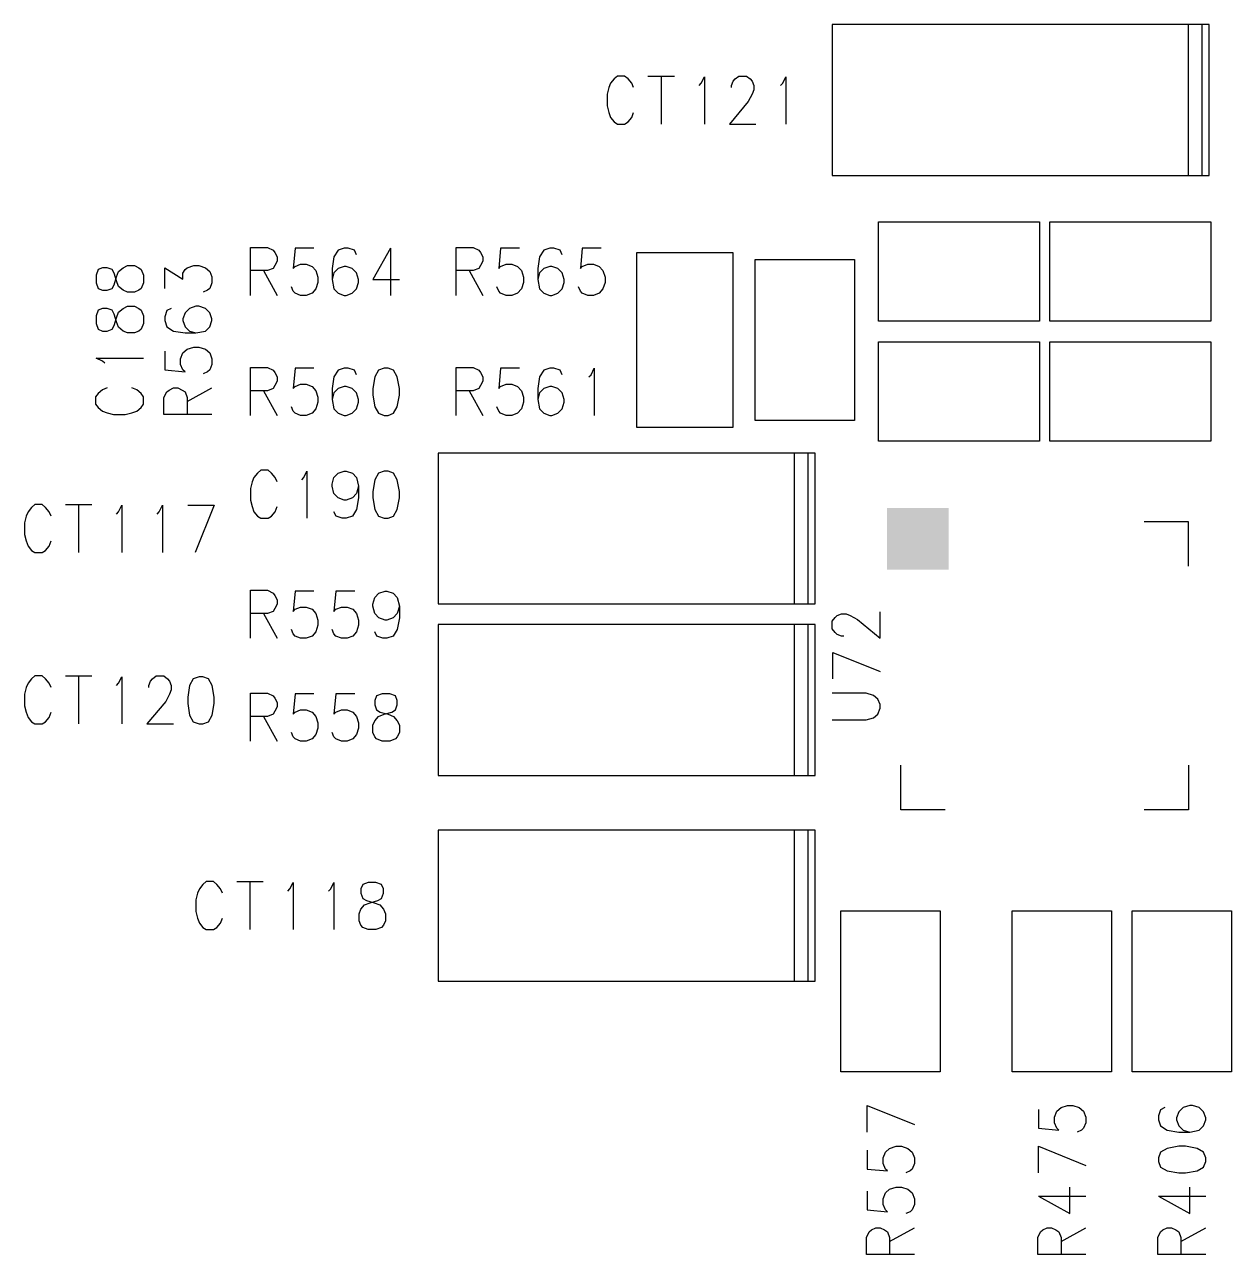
# Model space of a CAD drawing. Extents: x 295 to 953, y 10 to 290.
# Drawn here: x 567.96 to 597.01, y 100.53 to 130.13 of the extents above; entities that cross this region are included whole.
import ezdxf

# ---------------------------------------------------------------- set-up
doc = ezdxf.new("R2010")
doc.units = 0
doc.header["$LTSCALE"] = 5
doc.header["$MEASUREMENT"] = 0
doc.layers.add('13_C-SILK_GBR', color=7, linetype='CONTINUOUS')

msp = doc.modelspace()

# ---------------------------------------------------------------- linework, layer by layer
at = {"layer": '13_C-SILK_GBR'}
for p, q in [((595.98, 130.128), (587.4, 130.128)), ((587.4, 130.128), (587.4, 126.498)), ((596.31, 130.128), (595.98, 130.128)), ((595.98, 126.498), (595.98, 130.128)), ((596.475, 130.128), (596.31, 130.128)), ((596.31, 126.498), (596.31, 130.128)), ((596.475, 126.498), (596.475, 130.128)), ((582.148, 128.821), (582.066, 128.715)), ((582.231, 128.89), (582.148, 128.821)), ((582.404, 128.89), (582.231, 128.89)), ((582.486, 128.821), (582.404, 128.89)), ((582.575, 128.715), (582.486, 128.821)), ((582.965, 128.89), (583.602, 128.89)), ((583.283, 128.89), (583.283, 127.735)), ((584.245, 128.715), (584.323, 128.872)), ((584.323, 128.872), (584.323, 127.735)), ((584.973, 128.662), (585.017, 128.768)), ((585.017, 128.768), (585.062, 128.821)), ((585.062, 128.821), (585.151, 128.89)), ((585.151, 128.89), (585.336, 128.89)), ((585.336, 128.89), (585.425, 128.821)), ((585.425, 128.821), (585.47, 128.768)), ((585.47, 128.768), (585.514, 128.662)), ((586.209, 128.715), (586.286, 128.872)), ((586.286, 128.872), (586.286, 127.735)), ((582.021, 128.61), (581.983, 128.453)), ((581.983, 128.453), (581.983, 128.172)), ((582.066, 128.715), (582.021, 128.61)), ((582.62, 128.61), (582.575, 128.715)), ((584.194, 128.662), (584.245, 128.715)), ((584.973, 128.61), (584.973, 128.662)), ((585.47, 128.453), (585.38, 128.278)), ((585.514, 128.557), (585.47, 128.453)), ((585.514, 128.662), (585.514, 128.557)), ((586.158, 128.662), (586.209, 128.715)), ((581.983, 128.172), (582.021, 128.016)), ((585.38, 128.278), (584.928, 127.735)), ((582.021, 128.016), (582.066, 127.892)), ((582.066, 127.892), (582.148, 127.788)), ((582.486, 127.788), (582.575, 127.892)), ((582.575, 127.892), (582.62, 128.016)), ((582.148, 127.788), (582.231, 127.735)), ((582.231, 127.735), (582.404, 127.735)), ((582.404, 127.735), (582.486, 127.788)), ((584.928, 127.735), (585.565, 127.735)), ((587.4, 126.498), (595.98, 126.498)), ((595.98, 126.498), (596.31, 126.498)), ((596.31, 126.498), (596.475, 126.498)), ((588.514, 122.991), (588.514, 125.384)), ((588.514, 125.384), (592.391, 125.384)), ((592.391, 125.384), (592.391, 122.991)), ((592.639, 122.991), (592.639, 125.384)), ((592.639, 125.384), (596.516, 125.384)), ((596.516, 125.384), (596.516, 122.991)), ((573.398, 123.61), (573.398, 124.765)), ((573.398, 124.765), (573.807, 124.765)), ((573.807, 124.765), (573.941, 124.696)), ((573.941, 124.696), (573.986, 124.643)), ((573.986, 124.643), (574.037, 124.537)), ((574.469, 124.747), (574.424, 124.257)), ((574.923, 124.747), (574.469, 124.747)), ((575.509, 124.696), (575.406, 124.537)), ((575.655, 124.747), (575.509, 124.696)), ((575.751, 124.747), (575.655, 124.747)), ((575.898, 124.696), (575.751, 124.747)), ((575.949, 124.59), (575.898, 124.696)), ((576.764, 124.747), (576.343, 123.994)), ((576.764, 124.747), (576.764, 123.61)), ((578.348, 123.61), (578.348, 124.765)), ((578.348, 124.765), (578.757, 124.765)), ((578.757, 124.765), (578.891, 124.696)), ((578.891, 124.696), (578.936, 124.643)), ((578.936, 124.643), (578.987, 124.537)), ((579.419, 124.747), (579.374, 124.257)), ((579.873, 124.747), (579.419, 124.747)), ((580.459, 124.696), (580.356, 124.537)), ((580.605, 124.747), (580.459, 124.696)), ((580.701, 124.747), (580.605, 124.747)), ((580.848, 124.696), (580.701, 124.747)), ((580.899, 124.59), (580.848, 124.696)), ((581.383, 124.747), (581.338, 124.257)), ((581.836, 124.747), (581.383, 124.747)), ((582.698, 120.434), (582.698, 124.641)), ((582.698, 124.641), (585.008, 124.641)), ((585.008, 124.641), (585.008, 120.434)), ((570.328, 124.278), (570.433, 124.329)), ((570.433, 124.329), (570.608, 124.329)), ((570.608, 124.329), (570.712, 124.278)), ((571.872, 124.278), (572.03, 124.329)), ((572.03, 124.329), (572.152, 124.329)), ((572.152, 124.329), (572.311, 124.278)), ((573.986, 124.328), (573.941, 124.257)), ((574.037, 124.432), (573.986, 124.328)), ((574.037, 124.537), (574.037, 124.432)), ((574.424, 124.257), (574.469, 124.31)), ((574.469, 124.31), (574.603, 124.362)), ((574.603, 124.362), (574.738, 124.362)), ((574.738, 124.362), (574.878, 124.31)), ((574.878, 124.31), (574.967, 124.206)), ((575.406, 124.537), (575.362, 124.257)), ((575.655, 124.31), (575.509, 124.257)), ((575.7, 124.31), (575.655, 124.31)), ((575.847, 124.257), (575.7, 124.31)), ((578.936, 124.328), (578.891, 124.257)), ((578.987, 124.432), (578.936, 124.328)), ((578.987, 124.537), (578.987, 124.432)), ((579.374, 124.257), (579.419, 124.31)), ((579.419, 124.31), (579.553, 124.362)), ((579.553, 124.362), (579.688, 124.362)), ((579.688, 124.362), (579.828, 124.31)), ((579.828, 124.31), (579.917, 124.206)), ((580.356, 124.537), (580.312, 124.257)), ((580.605, 124.31), (580.459, 124.257)), ((580.65, 124.31), (580.605, 124.31)), ((580.797, 124.257), (580.65, 124.31)), ((581.338, 124.257), (581.383, 124.31)), ((581.383, 124.31), (581.516, 124.362)), ((581.516, 124.362), (581.651, 124.362)), ((581.651, 124.362), (581.792, 124.31)), ((581.792, 124.31), (581.881, 124.206)), ((585.544, 120.599), (585.544, 124.476)), ((585.544, 124.476), (587.936, 124.476)), ((587.936, 124.476), (587.936, 120.599)), ((569.732, 124.234), (569.681, 124.1)), ((569.681, 124.1), (569.681, 123.914)), ((569.837, 124.278), (569.732, 124.234)), ((569.943, 124.278), (569.837, 124.278)), ((570.065, 124.234), (569.943, 124.278)), ((570.118, 124.145), (570.065, 124.234)), ((570.171, 123.96), (570.118, 124.145)), ((570.118, 123.869), (570.171, 124.056)), ((570.171, 124.056), (570.222, 124.189)), ((570.222, 124.189), (570.328, 124.278)), ((570.712, 124.278), (570.765, 124.234)), ((570.765, 124.234), (570.818, 124.1)), ((570.818, 124.1), (570.818, 123.914)), ((571.331, 123.78), (571.331, 124.278)), ((571.331, 124.278), (571.768, 124.004)), ((571.768, 124.145), (571.821, 124.234)), ((571.768, 124.004), (571.768, 124.145)), ((571.821, 124.234), (571.872, 124.278)), ((572.311, 124.278), (572.415, 124.189)), ((572.415, 124.189), (572.468, 124.056)), ((572.468, 124.056), (572.468, 123.914)), ((573.807, 124.206), (573.398, 124.206)), ((573.712, 124.206), (574.037, 123.61)), ((573.941, 124.257), (573.807, 124.206)), ((574.967, 124.206), (575.018, 124.047)), ((575.018, 124.047), (575.018, 123.925)), ((575.362, 124.257), (575.362, 123.994)), ((575.406, 124.153), (575.362, 123.994)), ((575.509, 124.257), (575.406, 124.153)), ((575.949, 124.153), (575.847, 124.257)), ((576, 123.994), (575.949, 124.153)), ((578.757, 124.206), (578.348, 124.206)), ((578.662, 124.206), (578.987, 123.61)), ((578.891, 124.257), (578.757, 124.206)), ((579.917, 124.206), (579.968, 124.047)), ((579.968, 124.047), (579.968, 123.925)), ((580.312, 124.257), (580.312, 123.994)), ((580.356, 124.153), (580.312, 123.994)), ((580.459, 124.257), (580.356, 124.153)), ((580.899, 124.153), (580.797, 124.257)), ((580.95, 123.994), (580.899, 124.153)), ((581.881, 124.206), (581.932, 124.047)), ((581.932, 124.047), (581.932, 123.925)), ((569.681, 123.914), (569.732, 123.78)), ((569.732, 123.78), (569.837, 123.735)), ((569.837, 123.735), (569.943, 123.735)), ((569.943, 123.735), (570.065, 123.78)), ((570.065, 123.78), (570.118, 123.869)), ((570.222, 123.825), (570.171, 123.96)), ((570.328, 123.735), (570.222, 123.825)), ((570.433, 123.691), (570.328, 123.735)), ((570.712, 123.735), (570.608, 123.691)), ((570.765, 123.78), (570.712, 123.735)), ((570.818, 123.914), (570.765, 123.78)), ((572.362, 123.735), (572.258, 123.691)), ((572.415, 123.78), (572.362, 123.735)), ((572.468, 123.914), (572.415, 123.78)), ((574.424, 123.716), (574.38, 123.82)), ((574.469, 123.663), (574.424, 123.716)), ((574.967, 123.767), (574.878, 123.663)), ((575.018, 123.925), (574.967, 123.767)), ((575.362, 123.994), (575.406, 123.767)), ((575.406, 123.767), (575.509, 123.663)), ((575.847, 123.663), (575.949, 123.767)), ((575.949, 123.767), (576, 123.925)), ((576, 123.925), (576, 123.994)), ((576.343, 123.994), (576.982, 123.994)), ((579.374, 123.716), (579.33, 123.82)), ((579.419, 123.663), (579.374, 123.716)), ((579.917, 123.767), (579.828, 123.663)), ((579.968, 123.925), (579.917, 123.767)), ((580.312, 123.994), (580.356, 123.767)), ((580.356, 123.767), (580.459, 123.663)), ((580.797, 123.663), (580.899, 123.767)), ((580.899, 123.767), (580.95, 123.925)), ((580.95, 123.925), (580.95, 123.994)), ((581.338, 123.716), (581.293, 123.82)), ((581.383, 123.663), (581.338, 123.716)), ((581.881, 123.767), (581.792, 123.663)), ((581.932, 123.925), (581.881, 123.767)), ((570.608, 123.691), (570.433, 123.691)), ((574.603, 123.61), (574.469, 123.663)), ((574.738, 123.61), (574.603, 123.61)), ((574.878, 123.663), (574.738, 123.61)), ((575.509, 123.663), (575.655, 123.61)), ((575.655, 123.61), (575.7, 123.61)), ((575.7, 123.61), (575.847, 123.663)), ((579.553, 123.61), (579.419, 123.663)), ((579.688, 123.61), (579.553, 123.61)), ((579.828, 123.663), (579.688, 123.61)), ((580.459, 123.663), (580.605, 123.61)), ((580.605, 123.61), (580.65, 123.61)), ((580.65, 123.61), (580.797, 123.663)), ((581.516, 123.61), (581.383, 123.663)), ((581.651, 123.61), (581.516, 123.61)), ((581.792, 123.663), (581.651, 123.61)), ((569.732, 123.252), (569.681, 123.118)), ((569.681, 123.118), (569.681, 122.932)), ((569.837, 123.297), (569.732, 123.252)), ((569.943, 123.297), (569.837, 123.297)), ((570.065, 123.252), (569.943, 123.297)), ((570.118, 123.163), (570.065, 123.252)), ((570.171, 122.978), (570.118, 123.163)), ((570.171, 123.074), (570.222, 123.207)), ((570.222, 123.207), (570.328, 123.297)), ((570.328, 123.297), (570.433, 123.348)), ((570.433, 123.348), (570.608, 123.348)), ((570.608, 123.348), (570.712, 123.297)), ((570.712, 123.297), (570.765, 123.252)), ((570.765, 123.252), (570.818, 123.118)), ((570.818, 123.118), (570.818, 122.932)), ((571.382, 123.245), (571.331, 123.099)), ((571.487, 123.297), (571.382, 123.245)), ((571.821, 123.194), (571.768, 123.047)), ((571.925, 123.297), (571.821, 123.194)), ((572.083, 123.348), (571.925, 123.297)), ((572.152, 123.348), (572.083, 123.348)), ((572.311, 123.297), (572.152, 123.348)), ((572.415, 123.194), (572.311, 123.297)), ((572.468, 123.047), (572.415, 123.194)), ((569.681, 122.932), (569.732, 122.798)), ((570.065, 122.798), (570.118, 122.887)), ((570.118, 122.887), (570.171, 123.074)), ((570.222, 122.843), (570.171, 122.978)), ((570.328, 122.754), (570.222, 122.843)), ((570.818, 122.932), (570.765, 122.798)), ((571.331, 123.099), (571.331, 123.003)), ((571.331, 123.003), (571.382, 122.856)), ((571.382, 122.856), (571.54, 122.754)), ((571.768, 123.047), (571.768, 123.003)), ((571.768, 123.003), (571.821, 122.856)), ((571.821, 122.856), (571.925, 122.754)), ((572.311, 122.754), (572.415, 122.856)), ((572.415, 122.856), (572.468, 123.003)), ((572.468, 123.003), (572.468, 123.047)), ((592.391, 122.991), (588.514, 122.991)), ((596.516, 122.991), (592.639, 122.991)), ((569.732, 122.798), (569.837, 122.754)), ((569.837, 122.754), (569.943, 122.754)), ((569.943, 122.754), (570.065, 122.798)), ((570.433, 122.709), (570.328, 122.754)), ((570.608, 122.709), (570.433, 122.709)), ((570.712, 122.754), (570.608, 122.709)), ((570.765, 122.798), (570.712, 122.754)), ((571.54, 122.754), (571.821, 122.709)), ((571.821, 122.709), (572.083, 122.709)), ((571.925, 122.754), (572.083, 122.709)), ((572.083, 122.709), (572.311, 122.754)), ((571.331, 122.27), (571.331, 121.816)), ((571.715, 122.085), (571.768, 122.226)), ((571.768, 122.226), (571.872, 122.315)), ((571.872, 122.315), (572.03, 122.366)), ((572.03, 122.366), (572.152, 122.366)), ((572.152, 122.366), (572.311, 122.315)), ((572.311, 122.315), (572.415, 122.226)), ((572.415, 122.226), (572.468, 122.085)), ((588.514, 120.104), (588.514, 122.496)), ((588.514, 122.496), (592.391, 122.496)), ((592.391, 122.496), (592.391, 120.104)), ((592.639, 120.104), (592.639, 122.496)), ((592.639, 122.496), (596.516, 122.496)), ((596.516, 122.496), (596.516, 120.104)), ((569.837, 122.028), (569.681, 122.104)), ((569.681, 122.104), (570.818, 122.104)), ((569.89, 121.977), (569.837, 122.028)), ((571.715, 121.95), (571.715, 122.085)), ((571.768, 121.816), (571.715, 121.95)), ((572.468, 121.95), (572.415, 121.816)), ((572.468, 122.085), (572.468, 121.95)), ((571.331, 121.816), (571.821, 121.772)), ((571.821, 121.772), (571.768, 121.816)), ((572.362, 121.772), (572.258, 121.727)), ((572.415, 121.816), (572.362, 121.772)), ((573.398, 120.723), (573.398, 121.878)), ((573.398, 121.878), (573.807, 121.878)), ((573.807, 121.878), (573.941, 121.808)), ((573.941, 121.808), (573.986, 121.755)), ((573.986, 121.755), (574.037, 121.65)), ((574.037, 121.65), (574.037, 121.544)), ((574.469, 121.859), (574.424, 121.369)), ((574.923, 121.859), (574.469, 121.859)), ((575.406, 121.65), (575.362, 121.369)), ((575.509, 121.808), (575.406, 121.65)), ((575.655, 121.859), (575.509, 121.808)), ((575.751, 121.859), (575.655, 121.859)), ((575.898, 121.808), (575.751, 121.859)), ((575.949, 121.703), (575.898, 121.808)), ((576.388, 121.65), (576.343, 121.369)), ((576.477, 121.808), (576.388, 121.65)), ((576.617, 121.859), (576.477, 121.808)), ((576.708, 121.859), (576.617, 121.859)), ((576.842, 121.808), (576.708, 121.859)), ((576.931, 121.65), (576.842, 121.808)), ((576.982, 121.369), (576.931, 121.65)), ((578.348, 120.723), (578.348, 121.878)), ((578.348, 121.878), (578.757, 121.878)), ((578.757, 121.878), (578.891, 121.808)), ((578.891, 121.808), (578.936, 121.755)), ((578.936, 121.755), (578.987, 121.65)), ((578.987, 121.65), (578.987, 121.544)), ((579.419, 121.859), (579.374, 121.369)), ((579.873, 121.859), (579.419, 121.859)), ((580.356, 121.65), (580.312, 121.369)), ((580.459, 121.808), (580.356, 121.65)), ((580.605, 121.859), (580.459, 121.808)), ((580.701, 121.859), (580.605, 121.859)), ((580.848, 121.808), (580.701, 121.859)), ((580.899, 121.703), (580.848, 121.808)), ((581.543, 121.65), (581.594, 121.703)), ((581.594, 121.703), (581.67, 121.859)), ((581.67, 121.859), (581.67, 120.723)), ((569.837, 121.34), (569.732, 121.251)), ((569.943, 121.384), (569.837, 121.34)), ((570.661, 121.34), (570.537, 121.384)), ((570.765, 121.251), (570.661, 121.34)), ((571.435, 121.333), (571.54, 121.384)), ((571.54, 121.384), (571.646, 121.384)), ((571.646, 121.384), (571.75, 121.333)), ((571.872, 121.059), (572.468, 121.384)), ((573.941, 121.369), (573.807, 121.318)), ((573.986, 121.44), (573.941, 121.369)), ((574.037, 121.544), (573.986, 121.44)), ((574.424, 121.369), (574.469, 121.422)), ((574.469, 121.422), (574.603, 121.475)), ((574.603, 121.475), (574.738, 121.475)), ((574.738, 121.475), (574.878, 121.422)), ((574.878, 121.422), (574.967, 121.318)), ((575.362, 121.369), (575.362, 121.107)), ((575.509, 121.369), (575.406, 121.265)), ((575.655, 121.422), (575.509, 121.369)), ((575.7, 121.422), (575.655, 121.422)), ((575.847, 121.369), (575.7, 121.422)), ((575.949, 121.265), (575.847, 121.369)), ((576.343, 121.369), (576.343, 121.213)), ((576.982, 121.213), (576.982, 121.369)), ((578.891, 121.369), (578.757, 121.318)), ((578.936, 121.44), (578.891, 121.369)), ((578.987, 121.544), (578.936, 121.44)), ((579.374, 121.369), (579.419, 121.422)), ((579.419, 121.422), (579.553, 121.475)), ((579.553, 121.475), (579.688, 121.475)), ((579.688, 121.475), (579.828, 121.422)), ((579.828, 121.422), (579.917, 121.318)), ((580.312, 121.369), (580.312, 121.107)), ((580.459, 121.369), (580.356, 121.265)), ((580.605, 121.422), (580.459, 121.369)), ((580.65, 121.422), (580.605, 121.422)), ((580.797, 121.369), (580.65, 121.422)), ((580.899, 121.265), (580.797, 121.369)), ((569.732, 121.251), (569.663, 121.166)), ((569.663, 121.166), (569.663, 120.995)), ((570.818, 121.166), (570.765, 121.251)), ((570.818, 120.995), (570.818, 121.166)), ((571.313, 121.155), (571.382, 121.288)), ((571.313, 120.746), (571.313, 121.155)), ((571.382, 121.288), (571.435, 121.333)), ((571.75, 121.333), (571.821, 121.288)), ((571.821, 121.288), (571.872, 121.155)), ((571.872, 121.155), (571.872, 120.746)), ((573.807, 121.318), (573.398, 121.318)), ((573.712, 121.318), (574.037, 120.723)), ((574.967, 121.318), (575.018, 121.16)), ((575.018, 121.16), (575.018, 121.038)), ((575.406, 121.265), (575.362, 121.107)), ((575.362, 121.107), (575.406, 120.879)), ((576, 121.107), (575.949, 121.265)), ((576, 121.038), (576, 121.107)), ((576.343, 121.213), (576.388, 120.932)), ((576.931, 120.932), (576.982, 121.213)), ((578.757, 121.318), (578.348, 121.318)), ((578.662, 121.318), (578.987, 120.723)), ((579.917, 121.318), (579.968, 121.16)), ((579.968, 121.16), (579.968, 121.038)), ((580.356, 121.265), (580.312, 121.107)), ((580.312, 121.107), (580.356, 120.879)), ((580.95, 121.107), (580.899, 121.265)), ((580.95, 121.038), (580.95, 121.107)), ((569.663, 120.995), (569.732, 120.912)), ((569.732, 120.912), (569.837, 120.828)), ((569.837, 120.828), (569.943, 120.784)), ((569.943, 120.784), (570.1, 120.746)), ((570.1, 120.746), (570.38, 120.746)), ((570.38, 120.746), (570.537, 120.784)), ((570.537, 120.784), (570.661, 120.828)), ((570.661, 120.828), (570.765, 120.912)), ((570.765, 120.912), (570.818, 120.995)), ((572.468, 120.746), (571.313, 120.746)), ((574.424, 120.828), (574.38, 120.932)), ((574.469, 120.775), (574.424, 120.828)), ((574.603, 120.723), (574.469, 120.775)), ((574.878, 120.775), (574.738, 120.723)), ((574.967, 120.879), (574.878, 120.775)), ((575.018, 121.038), (574.967, 120.879)), ((575.406, 120.879), (575.509, 120.775)), ((575.509, 120.775), (575.655, 120.723)), ((575.7, 120.723), (575.847, 120.775)), ((575.847, 120.775), (575.949, 120.879)), ((575.949, 120.879), (576, 121.038)), ((576.388, 120.932), (576.477, 120.775)), ((576.477, 120.775), (576.617, 120.723)), ((576.708, 120.723), (576.842, 120.775)), ((576.842, 120.775), (576.931, 120.932)), ((579.374, 120.828), (579.33, 120.932)), ((579.419, 120.775), (579.374, 120.828)), ((579.553, 120.723), (579.419, 120.775)), ((579.828, 120.775), (579.688, 120.723)), ((579.917, 120.879), (579.828, 120.775)), ((579.968, 121.038), (579.917, 120.879)), ((580.356, 120.879), (580.459, 120.775)), ((580.459, 120.775), (580.605, 120.723)), ((580.65, 120.723), (580.797, 120.775)), ((580.797, 120.775), (580.899, 120.879)), ((580.899, 120.879), (580.95, 121.038)), ((574.738, 120.723), (574.603, 120.723)), ((575.655, 120.723), (575.7, 120.723)), ((576.617, 120.723), (576.708, 120.723)), ((579.688, 120.723), (579.553, 120.723)), ((580.605, 120.723), (580.65, 120.723)), ((587.936, 120.599), (585.544, 120.599)), ((585.008, 120.434), (582.698, 120.434)), ((592.391, 120.104), (588.514, 120.104)), ((596.516, 120.104), (592.639, 120.104)), ((586.493, 119.815), (577.913, 119.815)), ((577.913, 119.815), (577.913, 116.185)), ((586.823, 119.815), (586.493, 119.815)), ((586.493, 116.185), (586.493, 119.815)), ((586.988, 119.815), (586.823, 119.815)), ((586.823, 116.185), (586.823, 119.815)), ((586.988, 116.185), (586.988, 119.815)), ((573.565, 119.333), (573.481, 119.228)), ((573.647, 119.403), (573.565, 119.333)), ((573.819, 119.403), (573.647, 119.403)), ((573.903, 119.333), (573.819, 119.403)), ((573.992, 119.228), (573.903, 119.333)), ((574.68, 119.228), (574.756, 119.384)), ((574.756, 119.384), (574.756, 118.248)), ((575.406, 119.228), (575.509, 119.333)), ((575.509, 119.333), (575.655, 119.384)), ((575.655, 119.384), (575.7, 119.384)), ((575.7, 119.384), (575.853, 119.333)), ((575.853, 119.333), (575.949, 119.228)), ((576.477, 119.333), (576.388, 119.175)), ((576.617, 119.384), (576.477, 119.333)), ((576.708, 119.384), (576.617, 119.384)), ((576.842, 119.333), (576.708, 119.384)), ((576.931, 119.175), (576.842, 119.333)), ((573.436, 119.122), (573.398, 118.965)), ((573.481, 119.228), (573.436, 119.122)), ((574.037, 119.122), (573.992, 119.228)), ((574.629, 119.175), (574.68, 119.228)), ((575.362, 119.069), (575.406, 119.228)), ((575.362, 119.018), (575.362, 119.069)), ((575.406, 118.843), (575.362, 119.018)), ((575.949, 119.228), (576, 119.018)), ((576, 119.018), (575.949, 118.843)), ((576, 119.018), (576, 118.738)), ((576.388, 119.175), (576.343, 118.894)), ((576.982, 118.894), (576.931, 119.175)), ((573.398, 118.965), (573.398, 118.685)), ((573.398, 118.685), (573.436, 118.528)), ((575.509, 118.738), (575.406, 118.843)), ((575.655, 118.685), (575.509, 118.738)), ((575.7, 118.685), (575.655, 118.685)), ((575.853, 118.738), (575.7, 118.685)), ((575.949, 118.843), (575.853, 118.738)), ((576, 118.738), (575.949, 118.457)), ((576.343, 118.894), (576.343, 118.738)), ((576.343, 118.738), (576.388, 118.457)), ((576.931, 118.457), (576.982, 118.738)), ((576.982, 118.738), (576.982, 118.894)), ((568.041, 118.403), (567.996, 118.297)), ((568.123, 118.508), (568.041, 118.403)), ((568.206, 118.578), (568.123, 118.508)), ((568.379, 118.578), (568.206, 118.578)), ((568.461, 118.508), (568.379, 118.578)), ((568.55, 118.403), (568.461, 118.508)), ((568.595, 118.297), (568.55, 118.403)), ((568.94, 118.578), (569.577, 118.578)), ((569.258, 118.578), (569.258, 117.423)), ((570.169, 118.35), (570.22, 118.403)), ((570.22, 118.403), (570.298, 118.559)), ((570.298, 118.559), (570.298, 117.423)), ((571.151, 118.35), (571.202, 118.403)), ((571.202, 118.403), (571.28, 118.559)), ((571.28, 118.559), (571.28, 117.423)), ((571.885, 118.559), (572.522, 118.559)), ((572.522, 118.559), (572.063, 117.423)), ((573.436, 118.528), (573.481, 118.404)), ((573.481, 118.404), (573.565, 118.3)), ((573.903, 118.3), (573.992, 118.404)), ((573.992, 118.404), (574.037, 118.528)), ((575.457, 118.3), (575.406, 118.404)), ((575.949, 118.457), (575.853, 118.3)), ((576.388, 118.457), (576.477, 118.3)), ((576.842, 118.3), (576.931, 118.457)), ((567.996, 118.297), (567.958, 118.14)), ((567.958, 118.14), (567.958, 117.86)), ((573.565, 118.3), (573.647, 118.248)), ((573.647, 118.248), (573.819, 118.248)), ((573.819, 118.248), (573.903, 118.3)), ((575.604, 118.248), (575.457, 118.3)), ((575.7, 118.248), (575.604, 118.248)), ((575.853, 118.3), (575.7, 118.248)), ((576.477, 118.3), (576.617, 118.248)), ((576.617, 118.248), (576.708, 118.248)), ((576.708, 118.248), (576.842, 118.3)), ((595.98, 118.165), (594.908, 118.165)), ((595.98, 117.093), (595.98, 118.165)), ((567.958, 117.86), (567.996, 117.703)), ((567.996, 117.703), (568.041, 117.579)), ((568.041, 117.579), (568.123, 117.475)), ((568.461, 117.475), (568.55, 117.579)), ((568.55, 117.579), (568.595, 117.703)), ((568.123, 117.475), (568.206, 117.423)), ((568.206, 117.423), (568.379, 117.423)), ((568.379, 117.423), (568.461, 117.475)), ((573.398, 115.36), (573.398, 116.515)), ((573.398, 116.515), (573.807, 116.515)), ((573.807, 116.515), (573.941, 116.446)), ((573.941, 116.446), (573.986, 116.393)), ((573.986, 116.393), (574.037, 116.287)), ((574.469, 116.497), (574.424, 116.007)), ((574.923, 116.497), (574.469, 116.497)), ((575.451, 116.497), (575.406, 116.007)), ((575.905, 116.497), (575.451, 116.497)), ((576.343, 116.182), (576.388, 116.34)), ((576.388, 116.34), (576.49, 116.446)), ((576.49, 116.446), (576.637, 116.497)), ((576.637, 116.497), (576.682, 116.497)), ((576.682, 116.497), (576.835, 116.446)), ((576.835, 116.446), (576.931, 116.34)), ((576.931, 116.34), (576.982, 116.131)), ((573.986, 116.078), (573.941, 116.007)), ((574.037, 116.182), (573.986, 116.078)), ((574.037, 116.287), (574.037, 116.182)), ((574.424, 116.007), (574.469, 116.06)), ((574.469, 116.06), (574.603, 116.112)), ((574.603, 116.112), (574.738, 116.112)), ((574.738, 116.112), (574.878, 116.06)), ((574.878, 116.06), (574.967, 115.956)), ((575.406, 116.007), (575.451, 116.06)), ((575.451, 116.06), (575.584, 116.112)), ((575.584, 116.112), (575.72, 116.112)), ((575.72, 116.112), (575.86, 116.06)), ((575.86, 116.06), (575.949, 115.956)), ((576.343, 116.131), (576.343, 116.182)), ((576.388, 115.956), (576.343, 116.131)), ((576.982, 116.131), (576.931, 115.956)), ((576.982, 116.131), (576.982, 115.85)), ((577.913, 116.185), (586.493, 116.185)), ((586.493, 116.185), (586.823, 116.185)), ((586.823, 116.185), (586.988, 116.185)), ((573.807, 115.956), (573.398, 115.956)), ((573.712, 115.956), (574.037, 115.36)), ((573.941, 116.007), (573.807, 115.956)), ((574.967, 115.956), (575.018, 115.797)), ((575.018, 115.797), (575.018, 115.675)), ((575.949, 115.956), (576, 115.797)), ((576, 115.797), (576, 115.675)), ((576.49, 115.85), (576.388, 115.956)), ((576.637, 115.797), (576.49, 115.85)), ((576.682, 115.797), (576.637, 115.797)), ((576.835, 115.85), (576.682, 115.797)), ((576.931, 115.956), (576.835, 115.85)), ((576.982, 115.85), (576.931, 115.57)), ((587.4, 115.771), (587.469, 115.86)), ((587.4, 115.586), (587.4, 115.771)), ((587.469, 115.86), (587.522, 115.905)), ((587.522, 115.905), (587.628, 115.949)), ((587.628, 115.949), (587.733, 115.949)), ((587.733, 115.949), (587.837, 115.905)), ((587.837, 115.905), (588.012, 115.815)), ((588.012, 115.815), (588.555, 115.363)), ((588.555, 115.363), (588.555, 116)), ((574.424, 115.466), (574.38, 115.57)), ((574.469, 115.413), (574.424, 115.466)), ((574.967, 115.517), (574.878, 115.413)), ((575.018, 115.675), (574.967, 115.517)), ((575.406, 115.466), (575.362, 115.57)), ((575.451, 115.413), (575.406, 115.466)), ((575.949, 115.517), (575.86, 115.413)), ((576, 115.675), (575.949, 115.517)), ((576.439, 115.413), (576.388, 115.517)), ((576.931, 115.57), (576.835, 115.413)), ((586.493, 115.69), (577.913, 115.69)), ((577.913, 115.69), (577.913, 112.06)), ((586.823, 115.69), (586.493, 115.69)), ((586.493, 112.06), (586.493, 115.69)), ((586.988, 115.69), (586.823, 115.69)), ((586.823, 112.06), (586.823, 115.69)), ((586.988, 112.06), (586.988, 115.69)), ((587.469, 115.497), (587.4, 115.586)), ((587.522, 115.452), (587.469, 115.497)), ((587.628, 115.408), (587.522, 115.452)), ((574.603, 115.36), (574.469, 115.413)), ((574.738, 115.36), (574.603, 115.36)), ((574.878, 115.413), (574.738, 115.36)), ((575.584, 115.36), (575.451, 115.413)), ((575.72, 115.36), (575.584, 115.36)), ((575.86, 115.413), (575.72, 115.36)), ((576.586, 115.36), (576.439, 115.413)), ((576.682, 115.36), (576.586, 115.36)), ((576.835, 115.413), (576.682, 115.36)), ((587.681, 115.408), (587.628, 115.408)), ((587.418, 114.382), (587.418, 115.018)), ((587.418, 115.018), (588.555, 114.56)), ((568.041, 114.278), (567.996, 114.172)), ((568.123, 114.383), (568.041, 114.278)), ((568.206, 114.453), (568.123, 114.383)), ((568.379, 114.453), (568.206, 114.453)), ((568.461, 114.383), (568.379, 114.453)), ((568.55, 114.278), (568.461, 114.383)), ((568.595, 114.172), (568.55, 114.278)), ((568.94, 114.453), (569.577, 114.453)), ((569.258, 114.453), (569.258, 113.298)), ((570.169, 114.225), (570.22, 114.278)), ((570.22, 114.278), (570.298, 114.434)), ((570.298, 114.434), (570.298, 113.298)), ((570.948, 114.225), (570.992, 114.33)), ((570.992, 114.33), (571.037, 114.383)), ((571.037, 114.383), (571.126, 114.453)), ((571.126, 114.453), (571.311, 114.453)), ((571.311, 114.453), (571.4, 114.383)), ((571.4, 114.383), (571.445, 114.33)), ((571.445, 114.33), (571.489, 114.225)), ((572.019, 114.383), (571.93, 114.225)), ((572.159, 114.434), (572.019, 114.383)), ((572.248, 114.434), (572.159, 114.434)), ((572.382, 114.383), (572.248, 114.434)), ((572.471, 114.225), (572.382, 114.383)), ((567.996, 114.172), (567.958, 114.015)), ((567.958, 114.015), (567.958, 113.735)), ((570.948, 114.172), (570.948, 114.225)), ((571.445, 114.015), (571.355, 113.84)), ((571.489, 114.119), (571.445, 114.015)), ((571.489, 114.225), (571.489, 114.119)), ((571.93, 114.225), (571.885, 113.944)), ((571.885, 113.944), (571.885, 113.788)), ((572.522, 113.944), (572.471, 114.225)), ((572.522, 113.788), (572.522, 113.944)), ((573.398, 112.885), (573.398, 114.04)), ((573.398, 114.04), (573.807, 114.04)), ((573.807, 114.04), (573.941, 113.971)), ((573.941, 113.971), (573.986, 113.918)), ((574.469, 114.022), (574.424, 113.532)), ((574.923, 114.022), (574.469, 114.022)), ((575.451, 114.022), (575.406, 113.532)), ((575.905, 114.022), (575.451, 114.022)), ((576.433, 113.971), (576.388, 113.865)), ((576.566, 114.022), (576.433, 113.971)), ((576.753, 114.022), (576.566, 114.022)), ((576.886, 113.971), (576.753, 114.022)), ((576.931, 113.865), (576.886, 113.971)), ((588.222, 114.037), (587.4, 114.037)), ((588.398, 113.986), (588.222, 114.037)), ((588.502, 113.896), (588.398, 113.986)), ((567.958, 113.735), (567.996, 113.578)), ((571.355, 113.84), (570.903, 113.298)), ((571.885, 113.788), (571.93, 113.507)), ((572.471, 113.507), (572.522, 113.788)), ((573.986, 113.918), (574.037, 113.812)), ((574.037, 113.707), (573.986, 113.603)), ((574.037, 113.812), (574.037, 113.707)), ((576.388, 113.865), (576.388, 113.76)), ((576.388, 113.76), (576.433, 113.637)), ((576.886, 113.637), (576.931, 113.76)), ((576.931, 113.76), (576.931, 113.865)), ((588.555, 113.763), (588.502, 113.896)), ((588.502, 113.533), (588.555, 113.674)), ((588.555, 113.674), (588.555, 113.763)), ((567.996, 113.578), (568.041, 113.454)), ((568.041, 113.454), (568.123, 113.35)), ((568.123, 113.35), (568.206, 113.298)), ((568.379, 113.298), (568.461, 113.35)), ((568.461, 113.35), (568.55, 113.454)), ((568.55, 113.454), (568.595, 113.578)), ((571.93, 113.507), (572.019, 113.35)), ((572.019, 113.35), (572.159, 113.298)), ((572.248, 113.298), (572.382, 113.35)), ((572.382, 113.35), (572.471, 113.507)), ((573.807, 113.481), (573.398, 113.481)), ((573.712, 113.481), (574.037, 112.885)), ((573.941, 113.532), (573.807, 113.481)), ((573.986, 113.603), (573.941, 113.532)), ((574.424, 113.532), (574.469, 113.585)), ((574.469, 113.585), (574.603, 113.637)), ((574.603, 113.637), (574.738, 113.637)), ((574.738, 113.637), (574.878, 113.585)), ((574.878, 113.585), (574.967, 113.481)), ((574.967, 113.481), (575.018, 113.322)), ((575.406, 113.532), (575.451, 113.585)), ((575.451, 113.585), (575.584, 113.637)), ((575.584, 113.637), (575.72, 113.637)), ((575.72, 113.637), (575.86, 113.585)), ((575.86, 113.585), (575.949, 113.481)), ((575.949, 113.481), (576, 113.322)), ((576.343, 113.269), (576.388, 113.375)), ((576.388, 113.375), (576.477, 113.481)), ((576.433, 113.637), (576.522, 113.585)), ((576.477, 113.481), (576.612, 113.532)), ((576.522, 113.585), (576.708, 113.532)), ((576.612, 113.532), (576.797, 113.585)), ((576.708, 113.532), (576.842, 113.481)), ((576.797, 113.585), (576.886, 113.637)), ((576.842, 113.481), (576.931, 113.375)), ((576.931, 113.375), (576.982, 113.269)), ((587.4, 113.4), (588.222, 113.4)), ((588.222, 113.4), (588.398, 113.444)), ((588.398, 113.444), (588.502, 113.533)), ((568.206, 113.298), (568.379, 113.298)), ((570.903, 113.298), (571.54, 113.298)), ((572.159, 113.298), (572.248, 113.298)), ((574.424, 112.991), (574.38, 113.095)), ((575.018, 113.2), (574.967, 113.042)), ((575.018, 113.322), (575.018, 113.2)), ((575.406, 112.991), (575.362, 113.095)), ((576, 113.2), (575.949, 113.042)), ((576, 113.322), (576, 113.2)), ((576.343, 113.095), (576.343, 113.269)), ((576.388, 112.991), (576.343, 113.095)), ((576.982, 113.095), (576.931, 112.991)), ((576.982, 113.269), (576.982, 113.095)), ((574.469, 112.938), (574.424, 112.991)), ((574.603, 112.885), (574.469, 112.938)), ((574.738, 112.885), (574.603, 112.885)), ((574.878, 112.938), (574.738, 112.885)), ((574.967, 113.042), (574.878, 112.938)), ((575.451, 112.938), (575.406, 112.991)), ((575.584, 112.885), (575.451, 112.938)), ((575.72, 112.885), (575.584, 112.885)), ((575.86, 112.938), (575.72, 112.885)), ((575.949, 113.042), (575.86, 112.938)), ((576.433, 112.938), (576.388, 112.991)), ((576.566, 112.885), (576.433, 112.938)), ((576.753, 112.885), (576.566, 112.885)), ((576.886, 112.938), (576.753, 112.885)), ((576.931, 112.991), (576.886, 112.938)), ((589.05, 111.235), (589.05, 112.308)), ((595.98, 112.308), (595.98, 111.235)), ((577.913, 112.06), (586.493, 112.06)), ((586.493, 112.06), (586.823, 112.06)), ((586.823, 112.06), (586.988, 112.06)), ((590.123, 111.235), (589.05, 111.235)), ((595.98, 111.235), (594.908, 111.235)), ((586.493, 110.74), (577.913, 110.74)), ((577.913, 110.74), (577.913, 107.11)), ((586.823, 110.74), (586.493, 110.74)), ((586.493, 107.11), (586.493, 110.74)), ((586.988, 110.74), (586.823, 110.74)), ((586.823, 107.11), (586.823, 110.74)), ((586.988, 107.11), (586.988, 110.74)), ((572.331, 109.503), (572.248, 109.433)), ((572.504, 109.503), (572.331, 109.503)), ((572.586, 109.433), (572.504, 109.503)), ((573.065, 109.503), (573.702, 109.503)), ((573.383, 109.503), (573.383, 108.348)), ((572.121, 109.222), (572.083, 109.065)), ((572.166, 109.328), (572.121, 109.222)), ((572.248, 109.433), (572.166, 109.328)), ((572.675, 109.328), (572.586, 109.433)), ((572.72, 109.222), (572.675, 109.328)), ((574.294, 109.275), (574.345, 109.328)), ((574.345, 109.328), (574.423, 109.484)), ((574.423, 109.484), (574.423, 108.348)), ((575.276, 109.275), (575.327, 109.328)), ((575.327, 109.328), (575.405, 109.484)), ((575.405, 109.484), (575.405, 108.348)), ((576.099, 109.433), (576.055, 109.328)), ((576.055, 109.328), (576.055, 109.222)), ((576.055, 109.222), (576.099, 109.1)), ((576.233, 109.484), (576.099, 109.433)), ((576.418, 109.484), (576.233, 109.484)), ((576.551, 109.433), (576.418, 109.484)), ((576.596, 109.328), (576.551, 109.433)), ((576.551, 109.1), (576.596, 109.222)), ((576.596, 109.222), (576.596, 109.328)), ((572.083, 109.065), (572.083, 108.785)), ((576.055, 108.838), (576.144, 108.943)), ((576.099, 109.1), (576.188, 109.047)), ((576.144, 108.943), (576.277, 108.994)), ((576.188, 109.047), (576.373, 108.994)), ((576.277, 108.994), (576.462, 109.047)), ((576.373, 108.994), (576.507, 108.943)), ((576.462, 109.047), (576.551, 109.1)), ((576.507, 108.943), (576.596, 108.838)), ((572.083, 108.785), (572.121, 108.628)), ((572.121, 108.628), (572.166, 108.504)), ((572.675, 108.504), (572.72, 108.628)), ((576.01, 108.732), (576.055, 108.838)), ((576.01, 108.557), (576.01, 108.732)), ((576.596, 108.838), (576.647, 108.732)), ((576.647, 108.732), (576.647, 108.557)), ((587.606, 104.924), (587.606, 108.801)), ((587.606, 108.801), (589.999, 108.801)), ((589.999, 108.801), (589.999, 104.924)), ((591.731, 104.924), (591.731, 108.801)), ((591.731, 108.801), (594.124, 108.801)), ((594.124, 108.801), (594.124, 104.924)), ((594.619, 104.924), (594.619, 108.801)), ((594.619, 108.801), (597.011, 108.801)), ((597.011, 108.801), (597.011, 104.924)), ((572.166, 108.504), (572.248, 108.4)), ((572.248, 108.4), (572.331, 108.348)), ((572.331, 108.348), (572.504, 108.348)), ((572.504, 108.348), (572.586, 108.4)), ((572.586, 108.4), (572.675, 108.504)), ((576.055, 108.453), (576.01, 108.557)), ((576.099, 108.4), (576.055, 108.453)), ((576.233, 108.348), (576.099, 108.4)), ((576.418, 108.348), (576.233, 108.348)), ((576.551, 108.4), (576.418, 108.348)), ((576.596, 108.453), (576.551, 108.4)), ((576.647, 108.557), (576.596, 108.453)), ((577.913, 107.11), (586.493, 107.11)), ((586.493, 107.11), (586.823, 107.11)), ((586.823, 107.11), (586.988, 107.11)), ((589.999, 104.924), (587.606, 104.924)), ((594.124, 104.924), (591.731, 104.924)), ((597.011, 104.924), (594.619, 104.924)), ((588.243, 103.478), (588.243, 104.117)), ((588.243, 104.117), (589.38, 103.657)), ((592.368, 104.021), (592.368, 103.567)), ((592.753, 103.836), (592.805, 103.977)), ((592.805, 103.977), (592.909, 104.066)), ((592.909, 104.066), (593.068, 104.117)), ((593.068, 104.117), (593.19, 104.117)), ((593.19, 104.117), (593.348, 104.066)), ((593.348, 104.066), (593.452, 103.977)), ((593.452, 103.977), (593.505, 103.836)), ((595.307, 104.015), (595.256, 103.868)), ((595.412, 104.066), (595.307, 104.015)), ((595.746, 103.963), (595.693, 103.817)), ((595.85, 104.066), (595.746, 103.963)), ((596.008, 104.117), (595.85, 104.066)), ((596.077, 104.117), (596.008, 104.117)), ((596.236, 104.066), (596.077, 104.117)), ((596.34, 103.963), (596.236, 104.066)), ((596.393, 103.817), (596.34, 103.963)), ((592.753, 103.701), (592.753, 103.836)), ((592.805, 103.567), (592.753, 103.701)), ((593.505, 103.701), (593.452, 103.567)), ((593.505, 103.836), (593.505, 103.701)), ((595.256, 103.868), (595.256, 103.772)), ((595.256, 103.772), (595.307, 103.625)), ((595.307, 103.625), (595.465, 103.523)), ((595.693, 103.817), (595.693, 103.772)), ((595.693, 103.772), (595.746, 103.625)), ((595.746, 103.625), (595.85, 103.523)), ((596.236, 103.523), (596.34, 103.625)), ((596.34, 103.625), (596.393, 103.772)), ((596.393, 103.772), (596.393, 103.817)), ((592.368, 103.567), (592.858, 103.523)), ((592.858, 103.523), (592.805, 103.567)), ((593.399, 103.523), (593.296, 103.478)), ((593.452, 103.567), (593.399, 103.523)), ((595.465, 103.523), (595.746, 103.478)), ((595.746, 103.478), (596.008, 103.478)), ((595.85, 103.523), (596.008, 103.478)), ((596.008, 103.478), (596.236, 103.523)), ((588.243, 103.039), (588.243, 102.586)), ((588.628, 102.855), (588.68, 102.995)), ((588.68, 102.995), (588.784, 103.084)), ((588.784, 103.084), (588.943, 103.135)), ((588.943, 103.135), (589.065, 103.135)), ((589.065, 103.135), (589.223, 103.084)), ((589.223, 103.084), (589.327, 102.995)), ((589.327, 102.995), (589.38, 102.855)), ((592.368, 102.497), (592.368, 103.135)), ((592.368, 103.135), (593.505, 102.675)), ((595.307, 102.995), (595.256, 102.861)), ((595.465, 103.084), (595.307, 102.995)), ((595.746, 103.135), (595.465, 103.084)), ((595.903, 103.135), (595.746, 103.135)), ((596.183, 103.084), (595.903, 103.135)), ((596.34, 102.995), (596.183, 103.084)), ((596.393, 102.861), (596.34, 102.995)), ((588.628, 102.719), (588.628, 102.855)), ((588.68, 102.586), (588.628, 102.719)), ((589.38, 102.719), (589.327, 102.586)), ((589.38, 102.855), (589.38, 102.719)), ((595.256, 102.861), (595.256, 102.771)), ((595.256, 102.771), (595.307, 102.63)), ((596.34, 102.63), (596.393, 102.771)), ((596.393, 102.771), (596.393, 102.861)), ((588.243, 102.586), (588.733, 102.541)), ((588.733, 102.541), (588.68, 102.586)), ((589.274, 102.541), (589.171, 102.497)), ((589.327, 102.586), (589.274, 102.541)), ((595.307, 102.63), (595.465, 102.541)), ((595.465, 102.541), (595.746, 102.497)), ((595.746, 102.497), (595.903, 102.497)), ((595.903, 102.497), (596.183, 102.541)), ((596.183, 102.541), (596.34, 102.63)), ((588.68, 102.013), (588.784, 102.102)), ((588.784, 102.102), (588.943, 102.153)), ((588.943, 102.153), (589.065, 102.153)), ((589.065, 102.153), (589.223, 102.102)), ((589.223, 102.102), (589.327, 102.013)), ((593.121, 101.515), (593.121, 102.153)), ((596.008, 101.515), (596.008, 102.153)), ((588.243, 102.058), (588.243, 101.604)), ((588.628, 101.873), (588.68, 102.013)), ((588.628, 101.738), (588.628, 101.873)), ((589.327, 102.013), (589.38, 101.873)), ((589.38, 101.873), (589.38, 101.738)), ((592.368, 101.936), (593.121, 101.515)), ((592.368, 101.936), (593.505, 101.936)), ((595.256, 101.936), (596.008, 101.515)), ((595.256, 101.936), (596.393, 101.936)), ((588.243, 101.604), (588.733, 101.559)), ((588.68, 101.604), (588.628, 101.738)), ((588.733, 101.559), (588.68, 101.604)), ((589.274, 101.559), (589.171, 101.515)), ((589.327, 101.604), (589.274, 101.559)), ((589.38, 101.738), (589.327, 101.604)), ((588.225, 100.942), (588.294, 101.076)), ((588.225, 100.533), (588.225, 100.942)), ((588.294, 101.076), (588.347, 101.121)), ((588.347, 101.121), (588.453, 101.172)), ((588.453, 101.172), (588.558, 101.172)), ((588.558, 101.172), (588.662, 101.121)), ((588.662, 101.121), (588.733, 101.076)), ((588.733, 101.076), (588.784, 100.942)), ((588.784, 100.847), (589.38, 101.172)), ((588.784, 100.942), (588.784, 100.533)), ((592.35, 100.942), (592.419, 101.076)), ((592.35, 100.533), (592.35, 100.942)), ((592.419, 101.076), (592.472, 101.121)), ((592.472, 101.121), (592.578, 101.172)), ((592.578, 101.172), (592.683, 101.172)), ((592.683, 101.172), (592.787, 101.121)), ((592.787, 101.121), (592.858, 101.076)), ((592.858, 101.076), (592.909, 100.942)), ((592.909, 100.847), (593.505, 101.172)), ((592.909, 100.942), (592.909, 100.533)), ((595.238, 100.942), (595.307, 101.076)), ((595.238, 100.533), (595.238, 100.942)), ((595.307, 101.076), (595.36, 101.121)), ((595.36, 101.121), (595.465, 101.172)), ((595.465, 101.172), (595.571, 101.172)), ((595.571, 101.172), (595.675, 101.121)), ((595.675, 101.121), (595.746, 101.076)), ((595.746, 101.076), (595.797, 100.942)), ((595.797, 100.847), (596.393, 101.172)), ((595.797, 100.942), (595.797, 100.533)), ((589.38, 100.533), (588.225, 100.533)), ((593.505, 100.533), (592.35, 100.533)), ((596.393, 100.533), (595.238, 100.533))]:
    msp.add_line(p, q, dxfattribs=at)
for points in [[(588.72, 117.01), (588.72, 118.495), (590.205, 117.01), (590.205, 118.495)], [(588.72, 118.495), (588.72, 118.495), (590.205, 118.495), (588.72, 118.495)]]:
    msp.add_solid(points, dxfattribs=at)

doc.saveas('drawing.dxf')
